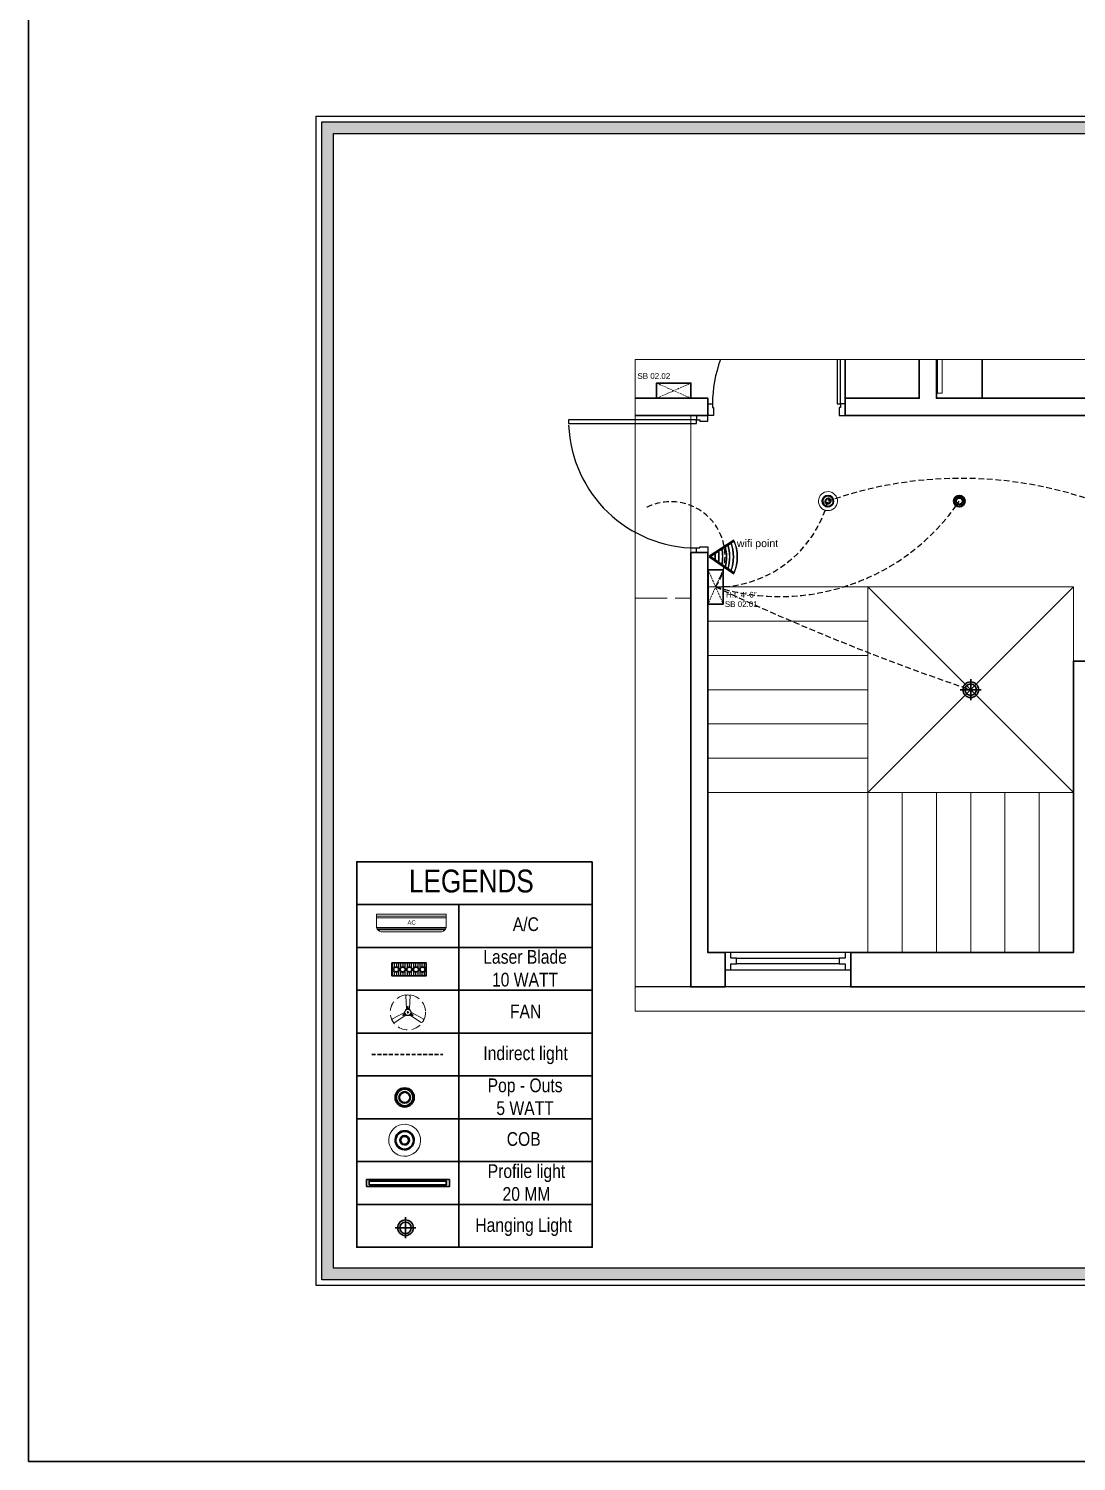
# Model space of a CAD drawing. Header units: millimetres. Extents: x 56222 to 3066687, y -650199 to -121287.
# Drawn here: x 142945.2 to 143220.4, y -176847.2 to -176471.1 of the extents above; entities that cross this region are included whole.
import ezdxf

# ---------------------------------------------------------------- set-up
doc = ezdxf.new("R2010")
doc.units = ezdxf.units.MM
doc.header["$MEASUREMENT"] = 0
for name, pattern in [('ACAD_ISO02W100', [15, 12, -3]), ('DASHED', [0.75, 0.5, -0.25]), ('DASHED2', [0.375, 0.25, -0.125]), ('DASHEDX2', [1.5, 1, -0.5])]:
    doc.linetypes.add(name, pattern=pattern)
for name, color, linetype, lineweight in [('$TD_AUDIT_GENERATED_(A0BDF17)', 32, 'Continuous', 30), ('dim05', 1, 'Continuous', 13), ('el', 7, 'Continuous', 20), ('ELEC-wires', 1, 'DASHED2', 13), ('Electrical', 84, 'Continuous', 30), ('ELEVATION ( SPIRAL STAIR )', 250, 'Continuous', 9), ('FIRST FLOOR_( STAIR )', 251, 'Continuous', 9), ('FUR1', 22, 'Continuous', 0), ('FURNITURE', 32, 'Continuous', 9), ('furniture 1', 32, 'Continuous', 30), ('Labelling', 1, 'Continuous', 25), ('Looping', 10, 'Continuous', 25), ('NAME PLATE', 7, 'Continuous', 25), ('SECOND FLOOR', 7, 'Continuous', 9), ('SECOND FLOOR  ( PLINE )', 251, 'Continuous', 30), ('SECOND FLOOR ( PLine )', 7, 'Continuous', 30), ('XX~SLAB ( BEAM )~ ( DIM )', 7, 'Continuous', 9)]:
    doc.layers.add(name, color=color, linetype=linetype, lineweight=lineweight)
for name, color, linetype in [('AR DOOR', 40, 'Continuous'), ('AR ELE-5', 134, 'Continuous'), ('Labels and Texts', 8, 'Continuous')]:
    doc.layers.add(name, color=color, linetype=linetype)
doc.layers.add('XX~SLAB ( PLINE )', color=251, linetype='Continuous', plot=False)
doc.styles.get("Standard").update_dxf_attribs({"font": 'arial.ttf', "height": 6})
doc.styles.add('style4', font='ARIALN.TTF')

# ---------------------------------------------------------------- blocks, each defined once
blk = doc.blocks.new('*U255')
for points in [[(0, 0), (0, 1120), (-30, 1120), (-30, 0)], [(40, 0), (0, 0), (0, -30), (-10, -30), (-10, -100), (40, -100)], [(-1160, 0), (-1120, 0), (-1120, -30), (-1110, -30), (-1110, -100), (-1160, -100)]]:
    blk.add_lwpolyline(points, close=True)
at = {"layer": 'AR ELE-5', "linetype": 'ByBlock', "ltscale": 15}
blk.add_arc((2, -1), 1122, 92.373, 179.9653, dxfattribs=at)
blk = doc.blocks.new('6616')
at = {"color": 242, "linetype": 'DASHED', "true_color": 0xcd2027}
for p, q in [((386784.79, -36915.77), (386775.78, -36911.78)), ((386784.79, -36911.78), (386775.78, -36915.77))]:
    blk.add_line(p, q, dxfattribs=at)
at = {"layer": 'ELEC-wires', "color": 5, "linetype": 'ByBlock', "lineweight": 30, "ltscale": 4}
blk.add_lwpolyline([(386775.78, -36911.78), (386784.79, -36911.78), (386784.79, -36915.77), (386775.78, -36915.77)], close=True, dxfattribs=at)
blk = doc.blocks.new('WIFI')
at = {"layer": '$TD_AUDIT_GENERATED_(A0BDF17)', "lineweight": 13, "true_color": 0xc7c8ca}
h = blk.add_hatch(color=9, dxfattribs=at)
h.dxf.hatch_style = 1
h.paths.add_polyline_path([(3320075.15, -510037.5), (3320075.24, -510037.64, -0.206837), (3320083.72, -510037.64), (3320083.82, -510037.5, 0.208331)])
h.paths.add_polyline_path([(3320075.66, -510038.29), (3320075.76, -510038.44, -0.179121), (3320083.18, -510038.42), (3320083.28, -510038.28, 0.181041)])
h.paths.add_polyline_path([(3320076.19, -510039.11), (3320076.29, -510039.25, -0.151306), (3320082.61, -510039.23), (3320082.71, -510039.09, 0.153663)])
h.paths.add_polyline_path([(3320076.65, -510039.81), (3320076.74, -510039.95, -0.127939), (3320082.13, -510039.93), (3320082.23, -510039.78, 0.130675)])
h.paths.add_polyline_path([(3320077.21, -510040.67), (3320077.31, -510040.82, -0.099586), (3320081.53, -510040.79), (3320081.63, -510040.64, 0.102799)])
h.paths.add_polyline_path([(3320077.79, -510041.56), (3320077.89, -510041.71, -0.070714), (3320080.9, -510041.69), (3320081.01, -510041.54, 0.074439)])
h.paths.add_polyline_path([(3320080.36, -510042.46, 0.045415), (3320078.39, -510042.48), (3320078.5, -510042.64, -0.041129), (3320080.25, -510042.62)])
at = {"layer": '$TD_AUDIT_GENERATED_(A0BDF17)', "color": 5, "lineweight": 53}
for q in [(3320075.15, -510037.5), (3320083.82, -510037.5)]:
    blk.add_line((3320079.34, -510043.93), q, dxfattribs=at)
at = {"layer": '$TD_AUDIT_GENERATED_(A0BDF17)', "lineweight": 13}
for centre, radius, start, end in [((3320079.48, -510047.46), 10.86, 66.4636, 113.5364), ((3320079.48, -510048.46), 10.86, 69.5551, 110.602), ((3320079.48, -510048.46), 10.69, 69.7839, 110.4045), ((3320079.48, -510049.45), 10.86, 72.6901, 107.6338), ((3320079.48, -510049.45), 10.69, 72.9716, 107.3874), ((3320079.48, -510050.29), 10.86, 75.3462, 105.1259), ((3320079.48, -510051.29), 10.86, 78.5929, 102.0702), ((3320079.48, -510051.29), 10.69, 78.9794, 101.7278), ((3320079.48, -510052.28), 10.86, 81.9217, 98.9505), ((3320079.48, -510052.28), 10.69, 82.3715, 98.5509), ((3320079.48, -510053.28), 10.86, 85.3513, 95.7524), ((3320079.48, -510053.28), 10.69, 85.8705, 95.2913)]:
    blk.add_arc(centre, radius, start, end, dxfattribs=at)
at = {"layer": '$TD_AUDIT_GENERATED_(A0BDF17)', "color": 252, "lineweight": 13, "true_color": 0x939598}
blk.add_arc((3320079.48, -510047.46), 10.69, 66.6419, 113.3863, dxfattribs=at)
at = {"layer": 'Labels and Texts', "lineweight": 13}
blk.add_arc((3320079.48, -510050.29), 10.69, 75.6739, 104.837, dxfattribs=at)
blk = doc.blocks.new('e')
at = {"layer": 'Electrical', "color": 5, "lineweight": 5, "ltscale": 8}
blk.add_ellipse((3359159.59, -519086.24), major_axis=(1.69, -1.84), ratio=1, start_param=-0.785398, end_param=5.497787, dxfattribs=at)
at = {"layer": 'Electrical', "color": 5, "ltscale": 8}
for major_axis, start_param, end_param in [((1.02, -1.1), -0.785398, 5.497787), ((-1.01, -0.93), 0.785398, 7.068583), ((-0.544, -0.501), 0.785398, 7.068583), ((-0.453, -0.417), 0.785398, 7.068583)]:
    blk.add_ellipse((3359159.59, -519086.24), major_axis=major_axis, ratio=1, start_param=start_param, end_param=end_param, dxfattribs=at)
blk = doc.blocks.new('3we')
at = {"layer": 'Electrical', "color": 18, "ltscale": 8, "true_color": 0x000000}
for radius in [1.5, 1.3, 0.904, 0.804]:
    blk.add_circle((56069.75, 46700.94), radius, dxfattribs=at)
blk = doc.blocks.new('LAYOUT FILE')
at = {"layer": 'NAME PLATE', "true_color": 0xd39e00}
h = blk.add_hatch(color=42, dxfattribs=at)
h.paths.add_polyline_path([(3346889.83, -513806.18), (3346889.83, -514260.7), (3347535.56, -514260.7), (3347535.56, -513806.18)])
h.paths.add_polyline_path([(3346894.36, -513810.71), (3347531.03, -513810.71), (3347531.03, -514256.17), (3346894.36, -514256.17)], flags=16)
at = {"layer": 'NAME PLATE', "color": 42, "true_color": 0xd39e00}
for points in [[(3346887.56, -513803.91), (3347537.83, -513803.91), (3347537.83, -514262.96), (3346887.56, -514262.96)], [(3346889.83, -513806.18), (3347535.56, -513806.18), (3347535.56, -514260.7), (3346889.83, -514260.7)], [(3346894.36, -513810.71), (3347531.03, -513810.71), (3347531.03, -514256.17), (3346894.36, -514256.17)]]:
    blk.add_lwpolyline(points, close=True, dxfattribs=at)
blk = doc.blocks.new('zw$7A8B')
at = {"layer": 'Electrical', "lineweight": 9}
for p, q in [((0, 12), (0, 2.9)), ((0.28, 2.07), (47.72, 2.07)), ((0.81, 1.24), (47.19, 1.24)), ((3.04, 0), (44.96, 0))]:
    blk.add_line(p, q, dxfattribs=at)
at = {"layer": 'Electrical', "lineweight": 9, "ltscale": 2}
for p, q in [((0, 12), (48, 12)), ((0, 2.9), (0, 12)), ((48, 12), (48, 2.9)), ((48, 2.9), (0, 2.9))]:
    blk.add_line(p, q, dxfattribs=at)
at = {"layer": 'Electrical', "lineweight": 9, "ltscale": 15}
for p, q in [((0, 10.69), (48, 10.69)), ((0, 9.53), (48, 9.53))]:
    blk.add_line(p, q, dxfattribs=at)
at = {"layer": 'Electrical', "lineweight": 9}
for centre, start, end in [((3.61, 3.64), 191.54791, 261.14859), ((44.39, 3.64), 278.85141, 348.45209)]:
    blk.add_arc(centre, 3.68, start, end, dxfattribs=at)
at = {"layer": 'Electrical', "ltscale": 10, "insert": (21.28, 7.81), "char_height": 2.929, "width": 6.7046, "attachment_point": 1}
blk.add_mtext('AC', dxfattribs=at)
blk = doc.blocks.new('li')
at = {"layer": 'Electrical', "lineweight": 25, "true_color": 0x000000}
h = blk.add_hatch(dxfattribs=at)
h.set_pattern_fill('ANSI31', color=18, scale=1.869852, angle=225)
h.set_pattern_definition([(270, (40635.46509, -51051.5062), (0.2337314993, -1e-16), [])])
h.paths.add_polyline_path([(34561.47, -41249.82), (34561.88, -41249.33, -0.675401), (34562.09, -41248.79, -0.15536), (34562.27, -41248.85), (34562.56, -41248.5), (34562.56, -41248.42), (34558.78, -41248.42), (34558.78, -41249.82)])
h.paths.add_polyline_path([(34559.19, -41249.41, -1), (34559.19, -41248.79, -1)], flags=16)
h.paths.add_polyline_path([(34559.91, -41248.79, -1), (34559.91, -41249.41, -1)], flags=16)
h.paths.add_polyline_path([(34559.19, -41249.35, -1), (34559.19, -41248.86, -1)], flags=0)
h.paths.add_polyline_path([(34559.91, -41248.86, -1), (34559.91, -41249.35, -1)], flags=0)
h.paths.add_polyline_path([(34560.64, -41248.79, -1), (34560.64, -41249.41, -1)], flags=16)
h.paths.add_polyline_path([(34560.64, -41248.86, -1), (34560.64, -41249.35, -1)], flags=0)
h.paths.add_polyline_path([(34561.37, -41248.79, -1), (34561.37, -41249.41, -1)], flags=16)
h.paths.add_polyline_path([(34561.37, -41248.86, -1), (34561.37, -41249.35, -1)], flags=0)
h.paths.add_polyline_path([(34561.88, -41249.33), (34561.47, -41249.82), (34562.56, -41249.82), (34562.56, -41248.5), (34562.27, -41248.85, -0.731062), (34562.09, -41249.41, -0.193744)], flags=17)
at = {"layer": 'Electrical', "color": 240, "true_color": 0xed1f24}
blk.add_lwpolyline([(34562.56, -41249.82), (34558.78, -41249.82), (34558.78, -41248.42), (34562.56, -41248.42)], close=True, dxfattribs=at)
at = {"layer": 'Electrical', "color": 18, "lineweight": 25, "true_color": 0x000000}
for centre, radius in [((34559.19, -41249.1), 0.31), ((34559.19, -41249.1), 0.248), ((34559.91, -41249.1), 0.31), ((34559.91, -41249.1), 0.248), ((34560.64, -41249.1), 0.31), ((34560.64, -41249.1), 0.248), ((34561.37, -41249.1), 0.31), ((34561.37, -41249.1), 0.248), ((34562.09, -41249.1), 0.31), ((34562.09, -41249.1), 0.248)]:
    blk.add_circle(centre, radius, dxfattribs=at)

msp = doc.modelspace()

# ---------------------------------------------------------------- linework, layer by layer
msp.add_lwpolyline([(143157.5341, -176557.9523), (143157.5341, -176569.607), (143158.4341, -176569.607), (143158.4341, -176557.9523)])
for points in [[(143123.6341, -176569.607), (143124.8341, -176569.607), (143124.8341, -176570.507), (143125.1341, -176570.507), (143125.1341, -176572.607), (143123.6341, -176572.607)], [(143159.6341, -176569.607), (143158.4341, -176569.607), (143158.4341, -176570.507), (143158.1341, -176570.507), (143158.1341, -176572.607), (143159.6341, -176572.607)]]:
    msp.add_lwpolyline(points, close=True)
at = {"layer": 'AR ELE-5', "linetype": 'ByBlock', "ltscale": 15}
msp.add_arc((143158.4833, -176569.6274), 33.6493, 159.698138, 179.965264, dxfattribs=at)
at = {"layer": 'Electrical'}
for p, q in [((143192.6341, -176641.8635), (143192.6341, -176647.3505)), ((143195.3776, -176644.607), (143189.8906, -176644.607)), ((143046.9523, -176785.8412, 0.1256), (143041.4652, -176785.8412, 0.1256)), ((143044.2088, -176783.0977, 0.1256), (143044.2088, -176788.5847, 0.1256))]:
    msp.add_line(p, q, dxfattribs=at)
at = {"layer": 'Electrical', "color": 0}
for p, q in [((143031.3977, -176701.008), (143093.2351, -176701.008)), ((143058.221, -176701.008), (143058.221, -176790.9529)), ((143031.3977, -176712.2511), (143093.2351, -176712.2511)), ((143031.3977, -176723.4942), (143093.2351, -176723.4942)), ((143031.3977, -176734.7373), (143093.2351, -176734.7373)), ((143031.3977, -176745.9805), (143093.2351, -176745.9805)), ((143031.3977, -176757.2236), (143093.2351, -176757.2236)), ((143031.3977, -176768.4667), (143093.2351, -176768.4667)), ((143031.3977, -176779.7098), (143093.2351, -176779.7098))]:
    msp.add_line(p, q, dxfattribs=at)
at = {"layer": 'Electrical', "lineweight": 15, "ltscale": 20}
for p, q in [((143044.2701, -176724.9859), (143044.4409, -176728.2638)), ((143045.2126, -176728.2638), (143045.3834, -176724.9859)), ((143043.7443, -176729.4704), (143040.8202, -176730.9615)), ((143041.3769, -176731.9257), (143044.1302, -176730.1387)), ((143043.4944, -176729.9489), (143044.0314, -176729.6389)), ((143044.1278, -176729.8059), (143043.5864, -176730.1185)), ((143044.7303, -176728.4282), (143044.7303, -176727.803)), ((143044.9232, -176727.8081), (143044.9232, -176728.4282)), ((143045.5234, -176730.1387), (143048.2768, -176731.9255)), ((143046.0628, -176730.1159), (143045.5258, -176729.8059)), ((143045.6222, -176729.6388), (143046.1637, -176729.9514)), ((143048.8335, -176730.9614), (143045.9093, -176729.4704))]:
    msp.add_line(p, q, dxfattribs=at)
at = {"layer": 'Electrical', "color": 0}
msp.add_lwpolyline([(143093.2351, -176689.7649), (143031.3977, -176689.7649), (143031.3977, -176790.9529), (143093.2351, -176790.9529)], close=True, dxfattribs=at)
at = {"layer": 'Electrical', "color": 7, "lineweight": 30, "elevation": -0.2107}
msp.add_lwpolyline([(143055.7982, -176773.2019), (143033.9693, -176773.2019), (143033.9693, -176774.9786), (143055.7982, -176774.9786)], close=True, dxfattribs=at)
at = {"layer": 'Electrical', "color": 175, "lineweight": 30, "ltscale": 8, "true_color": 0x4554a5, "elevation": -0.2107}
for points in [[(143034.6375, -176774.5975), (143034.6375, -176773.5558), (143054.936, -176773.5558), (143054.936, -176774.5975)], [(143034.6683, -176774.5668), (143034.6683, -176773.5865), (143054.9053, -176773.5865), (143054.9053, -176774.5668)]]:
    msp.add_lwpolyline(points, close=True, dxfattribs=at)
at = {"layer": 'Electrical'}
for centre, radius in [((143192.6341, -176644.607), 2.0576), ((143192.6341, -176644.607), 1.5), ((143044.2088, -176785.8412, 0.1256), 2.0576), ((143044.2088, -176785.8412, 0.1256), 1.5)]:
    msp.add_circle(centre, radius, dxfattribs=at)
at = {"layer": 'Electrical', "linetype": 'DASHED', "lineweight": 15, "ltscale": 5}
msp.add_circle((143044.8268, -176729.291), 4.6303, dxfattribs=at)
at = {"layer": 'Electrical', "lineweight": 15, "ltscale": 20}
for centre, major_axis, start_param, end_param in [((143044.8267, -176725.2996), (0.4518, 0.4518), -0.27213613, 1.84296744), ((143043.571, -176730.0171), (0.0725, -0.0725), 3.19965514, 5.64880923), ((143043.7461, -176729.5747), (0.0737, -0.0737), 0.97823827, 2.37300841), ((143044.3125, -176729.5879), (0.329, -0.329), 3.85551147, 4.24176175), ((143044.8268, -176729.291), (0.6139, -0.6139), 3.14161015, 9.42479545), ((143044.3125, -176729.5879), (0.329, -0.329), 4.65945242, 5.0457027), ((143044.8268, -176729.291), (0.5457, -0.5457), 1.749190548672175e-05, 6.283202799085073), ((143044.0408, -176730.0851), (0.0737, 0.0737), -1.32577587, 0.06899427), ((143044.5321, -176728.2132), (0.0737, 0.0737), 2.86301433, 4.25778447), ((143044.8268, -176728.6971), (0.329, -0.329), 2.56505731, 2.9513076), ((143044.8268, -176729.291), (0.1364, 0.1364), 1.570813818704242, 7.853999125883828), ((143044.8258, -176727.8404), (0.0725, 0.0725), -0.46553629, 1.9836178), ((143044.8268, -176728.6971), (0.329, 0.329), 0.19032004, 0.57657032), ((143045.1215, -176728.2132), (0.0737, -0.0737), 5.16702848, 6.56179861), ((143045.6128, -176730.0851), (0.0737, -0.0737), 3.07263337, 4.46740351), ((143045.3411, -176729.5879), (0.329, 0.329), 4.37911025, 4.76536053), ((143045.3411, -176729.5879), (0.329, 0.329), 5.18305119, 5.56930147), ((143045.9075, -176729.5746), (0.0737, -0.0737), 2.33941556, 3.73418569), ((143046.0835, -176730.0155), (0.0725, 0.0725), 3.72325391, 6.17240801), ((143041.3702, -176731.2867), (0.4518, -0.4518), 3.3930553, 5.50815887), ((143048.2834, -176731.2866), (0.4518, -0.4518), 5.4874504, 7.60255397)]:
    msp.add_ellipse(centre, major_axis=major_axis, ratio=1, start_param=start_param, end_param=end_param, dxfattribs=at)
at = {"layer": 'ELEVATION ( SPIRAL STAIR )', "color": 5}
msp.add_lwpolyline([(143183.9606, -176557.9523), (143183.9606, -176566.8049), (143185.1171, -176566.8049), (143185.1171, -176557.9523)], dxfattribs=at)
at = {"layer": 'FIRST FLOOR_( STAIR )'}
for p, q in [((143165.6341, -176617.607), (143123.6341, -176617.607)), ((143165.6341, -176617.607), (143165.6341, -176713.607)), ((143165.6341, -176626.607), (143123.6341, -176626.607)), ((143165.6341, -176635.607), (143123.6341, -176635.607)), ((143165.6341, -176644.607), (143123.6341, -176644.607)), ((143165.6341, -176653.607), (143123.6341, -176653.607)), ((143165.6341, -176662.607), (143123.6341, -176662.607)), ((143219.6341, -176671.607), (143123.6341, -176671.607)), ((143174.6341, -176671.607), (143174.6341, -176713.607)), ((143183.6341, -176671.607), (143183.6341, -176713.607)), ((143192.6341, -176671.607), (143192.6341, -176713.607)), ((143201.6341, -176671.607), (143201.6341, -176713.607)), ((143210.6341, -176671.607), (143210.6341, -176713.607))]:
    msp.add_line(p, q, dxfattribs=at)
at = {"layer": 'FURNITURE', "color": 3, "linetype": 'DASHEDX2', "lineweight": 30}
msp.add_line((143035.3611, -176740.3499), (143054.0206, -176740.3499), dxfattribs=at)
at = {"layer": 'FURNITURE', "lineweight": 30}
for points in [[(143159.6341, -176557.9523), (143159.6341, -176568.0938), (143179.1339, -176568.0938), (143179.1339, -176557.9523)], [(143183.6341, -176557.9523), (143183.6341, -176568.107), (143195.681, -176568.107), (143195.681, -176557.9523)]]:
    msp.add_lwpolyline(points, dxfattribs=at)
at = {"layer": 'Labelling', "lineweight": 0, "ltscale": 10, "elevation": 0.1256}
msp.add_lwpolyline([(143104.5443, -176557.9523), (143377.4525, -176557.9523), (143377.4525, -176729.0213), (143104.5443, -176729.0213)], close=True, dxfattribs=at)
at = {"layer": 'Looping', "color": 251, "linetype": 'DASHED', "lineweight": 25, "ltscale": 3, "true_color": 0x636466}
msp.add_arc((143190.1437, -176694.5662), 105.4361, 70.840057, 109.384574, dxfattribs=at)
at = {"layer": 'Looping', "linetype": 'DASHED', "lineweight": 25, "ltscale": 3}
for centre, radius, start, end in [((143113.8313, -176609.5623), 14.3011, 325.769636, 118.031933), ((143142.4721, -176563.1838), 56.9649, 252.820061, 325.911093), ((143125.8904, -176587.335), 30.273, 269.55498, 345.123751), ((143392.8316, -176051.1402), 626.3242, 244.7489288, 251.3589171)]:
    msp.add_arc(centre, radius, start, end, dxfattribs=at)
at = {"layer": 'SECOND FLOOR'}
for p, q in [((143179.1341, -176557.9523), (143179.1341, -176568.107)), ((143183.6341, -176568.107), (143183.6341, -176557.9523)), ((143104.5443, -176568.107), (143123.6341, -176568.107)), ((143123.6341, -176572.607), (143123.6341, -176568.107)), ((143104.5443, -176572.607), (143123.6341, -176572.607)), ((143119.1341, -176722.607), (143119.1341, -176572.607)), ((143179.1341, -176572.607), (143183.6341, -176572.607)), ((143119.1341, -176608.607), (143123.6341, -176608.607)), ((143123.6341, -176713.607), (143123.6341, -176608.607)), ((143219.6341, -176637.107), (143219.6341, -176713.607)), ((143261.6341, -176637.107), (143219.6341, -176637.107)), ((143219.6341, -176713.607), (143123.6341, -176713.607)), ((143360.6341, -176722.607), (143104.5443, -176722.607))]:
    msp.add_line(p, q, dxfattribs=at)
at = {"layer": 'SECOND FLOOR', "color": 1, "linetype": 'ACAD_ISO02W100', "ltscale": 0.7}
msp.add_lwpolyline([(143104.5443, -176620.607), (143119.1341, -176620.607)], dxfattribs=at)
at = {"layer": 'SECOND FLOOR  ( PLINE )'}
for points in [[(143183.6341, -176557.9523), (143183.6341, -176568.107), (143225.6341, -176568.107), (143225.6341, -176572.607), (143183.6341, -176572.607), (143179.1341, -176572.607), (143159.6341, -176572.607), (143159.6341, -176568.107), (143179.1341, -176568.107), (143179.1341, -176557.9523)], [(143104.5443, -176572.607), (143123.6341, -176572.607), (143123.6341, -176568.107), (143104.5443, -176568.107)], [(143128.1341, -176722.607), (143119.1341, -176722.607), (143119.1341, -176608.607), (143123.6341, -176608.607), (143123.6341, -176713.607), (143128.1341, -176713.607), (143128.1341, -176722.607), (143128.1341, -176722.607)]]:
    msp.add_lwpolyline(points, dxfattribs=at)
at = {"layer": 'SECOND FLOOR ( PLine )'}
msp.add_lwpolyline([(143224.1341, -176637.107), (143237.6341, -176637.107), (143237.6341, -176641.607), (143224.1341, -176641.607), (143224.1341, -176641.607), (143224.1341, -176722.607), (143161.1341, -176722.607), (143161.1341, -176713.607), (143219.6341, -176713.607), (143219.6341, -176637.107)], close=True, dxfattribs=at)
at = {"layer": 'XX~SLAB ( BEAM )~ ( DIM )'}
for p, q in [((143219.6341, -176671.607), (143165.6341, -176617.607)), ((143165.6341, -176671.607), (143219.6341, -176617.607))]:
    msp.add_line(p, q, dxfattribs=at)
at = {"layer": 'XX~SLAB ( BEAM )~ ( DIM )', "color": 3, "lineweight": 30}
msp.add_lwpolyline([(142945.2262, -176068.4444), (143500.1699, -176068.4444), (143500.1699, -176847.1604), (142945.2262, -176847.1604)], close=True, dxfattribs=at)
at = {"layer": 'XX~SLAB ( BEAM )~ ( DIM )'}
msp.add_lwpolyline([(143165.6341, -176617.607), (143219.6341, -176617.607), (143219.6341, -176671.607), (143165.6341, -176671.607)], close=True, dxfattribs=at)
at = {"layer": 'XX~SLAB ( PLINE )'}
msp.add_lwpolyline([(143360.6341, -176564.7527), (143360.6341, -176722.607), (143351.6341, -176722.607), (143331.8294, -176722.607), (143291.4923, -176722.607), (143266.1341, -176722.607), (143119.1341, -176722.607), (143104.5443, -176722.607)], dxfattribs=at)
msp.add_lwpolyline([(143161.1341, -176713.607), (143159.6341, -176713.607), (143159.6341, -176715.107), (143158.1341, -176715.107), (143158.1341, -176716.607), (143131.1341, -176716.607), (143131.1341, -176715.107), (143129.6341, -176715.107), (143129.6341, -176713.607), (143128.1341, -176713.607), (143128.1341, -176718.107), (143129.6341, -176718.107), (143129.6341, -176716.607), (143131.1341, -176716.607), (143131.1341, -176715.107), (143158.1341, -176715.107), (143158.1341, -176716.607), (143159.6341, -176716.607), (143159.6341, -176718.107), (143161.1341, -176718.107), (143161.1341, -176713.607), (143128.1341, -176713.607), (143128.1341, -176718.107), (143161.1341, -176718.107)], close=True, dxfattribs=at)

# ---------------------------------------------------------------- block references
at = {"color": 1, "lineweight": 35, "rotation": 270}
msp.add_blockref('WIFI', (653168.0127, 3143469.7427), dxfattribs=at)
at = {"xscale": 0.3806230209496392, "yscale": 0.3806230209496392, "zscale": 0.3806230209496392}
msp.add_blockref('zw$7A8B', (143036.6187, -176708.1284), dxfattribs=at)
at = {"layer": 'AR DOOR', "linetype": 'ByBlock', "lineweight": -2, "extrusion": (0, 0, -1), "xscale": -0.02999999999996949, "yscale": 0.02999999999996949, "zscale": -0.02999999999996949, "rotation": 270}
msp.add_blockref('*U255', (-143120.6341, -176573.807), dxfattribs=at)
at = {"layer": 'dim05'}
for name, p in [('e', (-3216004.4408, 342491.1328)), ('3we', (87119.903, -223296.051))]:
    msp.add_blockref(name, p, dxfattribs=at)
at = {"layer": 'dim05', "xscale": 1.676733635484983, "yscale": 1.676733635484983, "zscale": 1.676733635484983}
for name, p in [('3we', (49029.9483, -255056.6703)), ('e', (-5489371.8939, 693606.4807))]:
    msp.add_blockref(name, p, dxfattribs=at)
at = {"layer": 'el', "color": 1}
for p, rotation in [((529894.9214, -213479.8908), 180), ((106211.8735, -563397.9046), 90)]:
    msp.add_blockref('6616', p, dxfattribs=dict(at, rotation=rotation))
at = {"layer": 'furniture 1', "xscale": 2.395201418685253, "yscale": 2.395201418685253, "zscale": 2.395201418685253, "rotation": 180}
msp.add_blockref('li', (225824.8976, -275517.9669), dxfattribs=at)
at = {"layer": 'NAME PLATE', "lineweight": 0, "xscale": 0.6686730711031493, "yscale": 0.6686730711031493, "zscale": 0.6686730711031493}
msp.add_blockref('LAYOUT FILE', (-2094952.8409, 167072.8105), dxfattribs=at)

# ---------------------------------------------------------------- texts
at = {"layer": 'Electrical', "color": 5, "transparency": 33554687}
for s, height, p in [('SB 02.02', 1.5, (143105.1139, -176563.0097, 0.1256)), ('wifi point', 2, (143131.2246, -176607.1719, 0.0286)), ('SB 02.01', 1.5, (143128.0738, -176622.8866))]:
    msp.add_text(s, height=height, dxfattribs=at).set_placement(p)
at = {"layer": 'Electrical', "color": 240, "true_color": 0xed1f24, "transparency": 33554687}
msp.add_text('H.t. 4\'-6"', height=1.5, dxfattribs=at).set_placement((143128.3861, -176620.4242))
at = {"layer": 'FUR1', "color": 1, "attachment_point": 5, "style": 'style4'}
for s, heights, insert, char_height in [('LEGENDS', [4.2916], (143061.5043, -176694.8682), 5.988), ('A/C', [4.2916], (143075.8123, -176706.1804), 3.5928), ('Laser Blade\\P10 WATT', [15.6565], (143075.6063, -176717.7505, -1.2037), 3.592802), ('FAN', [4.2916], (143075.7433, -176729.0493), 3.5928), ('Indirect light', [4.2916], (143075.7433, -176740.5707), 3.592802), ('Pop - Outs\\P5 WATT', [15.6565], (143075.6063, -176751.4799, -1.2037), 3.5928), ('COB', [4.2916], (143075.2429, -176762.5682), 3.5928), ('Profile light\\P20 MM', [14.4374], (143075.9713, -176774.0041), 3.592802), ('Hanging Light', [4.2916], (143075.2429, -176785.6657), 3.592802)]:
    msp.add_mtext_dynamic_manual_height_columns(s, width=81.021904, gutter_width=1.1197, heights=heights, dxfattribs=dict(at, insert=insert, char_height=char_height))

doc.saveas('drawing.dxf')
